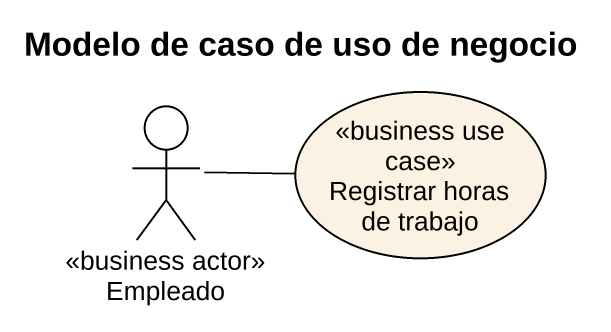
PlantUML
@startuml
title Modelo de caso de uso de negocio
actor Empleado <<business actor>>
usecase "Registrar horas de trabajo" as Registrar_horas_de_trabajo <<business use case>>
Empleado -right- Registrar_horas_de_trabajo
@enduml
